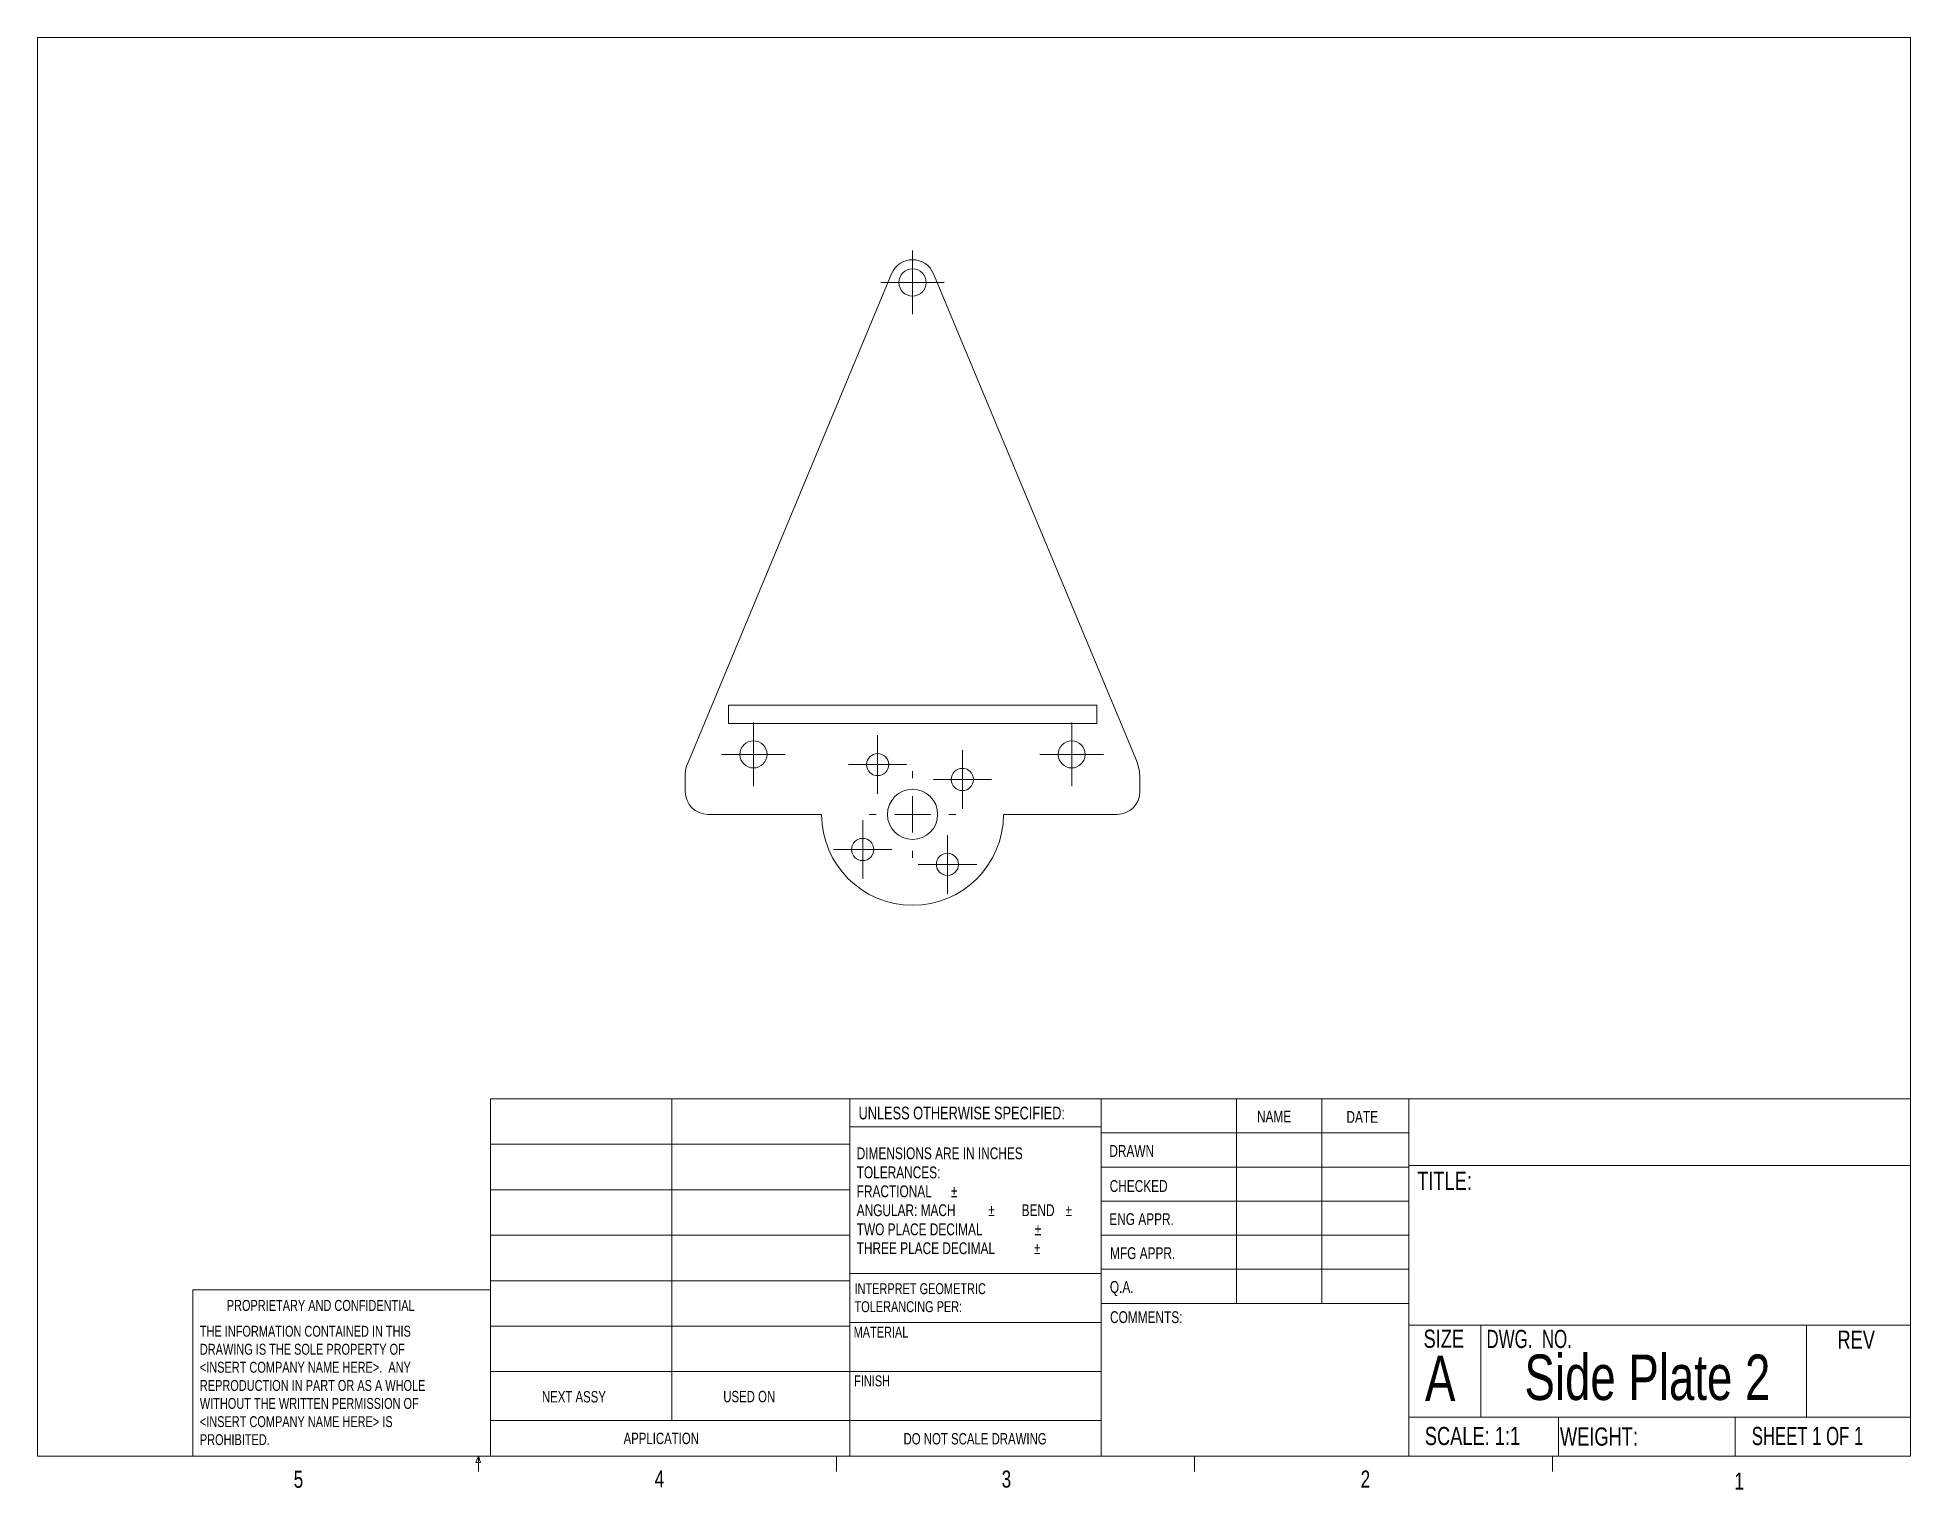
# Model space of a CAD drawing. Header units: inches. Extents: x 0.3 to 10.6, y 0.2 to 8.2.
import ezdxf

# ---------------------------------------------------------------- set-up
doc = ezdxf.new("R2010")
doc.units = ezdxf.units.IN
doc.header["$MEASUREMENT"] = 0
doc.styles.add('SLDTEXTSTYLE0', font='TXT', dxfattribs={"width": 0.75})
doc.styles.add('SLDTEXTSTYLE1', font='TXT', dxfattribs={"width": 0.6875})
doc.styles.add('SLDTEXTSTYLE2', font='TXT', dxfattribs={"width": 0.694444})

# ---------------------------------------------------------------- blocks, each defined once
blk = doc.blocks.new('SW_NOTE_0')
at = {"color": 0, "linetype": 'Continuous', "lineweight": 0, "char_height": 0.06, "attachment_point": 1, "style": 'SLDTEXTSTYLE0'}
for s, insert in [('INTERPRET GEOMETRIC', (0, 0.077)), ('TOLERANCING PER:', (0, -0.022))]:
    blk.add_mtext(s, dxfattribs=dict(at, insert=insert))
blk = doc.blocks.new('SW_NOTE_1')
at = {"color": 0, "linetype": 'Continuous', "lineweight": 0, "char_height": 0.065, "attachment_point": 1, "style": 'SLDTEXTSTYLE0'}
for s, insert in [('DIMENSIONS ARE IN INCHES', (0, 0.084)), ('TOLERANCES:', (0, -0.021)), ('FRACTIONAL', (0, -0.125)), ('%%p', (0.518, -0.125)), ('ANGULAR: MACH', (0, -0.229)), ('%%p', (0.723, -0.229)), ('BEND', (0.907, -0.229)), ('%%p', (1.148, -0.229)), ('TWO PLACE DECIMAL', (0, -0.334)), ('%%p', (0.979, -0.334)), ('THREE PLACE DECIMAL', (0, -0.438)), ('%%p', (0.974, -0.438))]:
    blk.add_mtext(s, dxfattribs=dict(at, insert=insert))
blk = doc.blocks.new('SW_NOTE_2')
at = {"color": 0, "linetype": 'Continuous', "lineweight": 0, "char_height": 0.06, "attachment_point": 1, "style": 'SLDTEXTSTYLE0'}
for s, insert in [('THE INFORMATION CONTAINED IN THIS', (0, 0.077)), ('DRAWING IS THE SOLE PROPERTY OF', (0, -0.022)), ('<INSERT COMPANY NAME HERE>.  ANY', (0, -0.121)), ('REPRODUCTION IN PART OR AS A WHOLE', (0, -0.221)), ('WITHOUT THE WRITTEN PERMISSION OF', (0, -0.32)), ('<INSERT COMPANY NAME HERE> IS', (0, -0.42)), ('PROHIBITED.', (0, -0.519))]:
    blk.add_mtext(s, dxfattribs=dict(at, insert=insert))
blk = doc.blocks.new('SW_CENTERMARKSYMBOL_0')
at = {"color": 0, "linetype": 'Continuous', "lineweight": 0}
for p, q in [((0, 0.2), (0, 0.238)), ((-0.2, 0), (-0.238, 0)), ((0, 0), (-0.1, 0)), ((0, 0), (0, 0.1)), ((0, 0), (0, -0.1)), ((0, 0), (0.1, 0)), ((0.2, 0), (0.238, 0)), ((0, -0.2), (0, -0.238))]:
    blk.add_line(p, q, dxfattribs=at)
blk = doc.blocks.new('SW_CENTERMARKSYMBOL_1')
at = {"color": 0, "linetype": 'Continuous', "lineweight": 0}
for p, q in [((0, 0.1), (0, 0.161)), ((-0.1, 0), (-0.161, 0)), ((0, 0), (-0.1, 0)), ((0, 0), (0, 0.1)), ((0, 0), (0, -0.1)), ((0, 0), (0.1, 0)), ((0.1, 0), (0.161, 0)), ((0, -0.1), (0, -0.161))]:
    blk.add_line(p, q, dxfattribs=at)
blk = doc.blocks.new('SW_CENTERMARKSYMBOL_2')
at = {"color": 0, "linetype": 'Continuous', "lineweight": 0}
for p, q in [((0, 0.1), (0, 0.161)), ((-0.1, 0), (-0.161, 0)), ((0, 0), (-0.1, 0)), ((0, 0), (0, 0.1)), ((0, 0), (0, -0.1)), ((0, 0), (0.1, 0)), ((0.1, 0), (0.161, 0)), ((0, -0.1), (0, -0.161))]:
    blk.add_line(p, q, dxfattribs=at)
blk = doc.blocks.new('SW_CENTERMARKSYMBOL_3')
at = {"color": 0, "linetype": 'Continuous', "lineweight": 0}
for p, q in [((0, 0.1), (0, 0.161)), ((-0.1, 0), (-0.161, 0)), ((0, 0), (-0.1, 0)), ((0, 0), (0, 0.1)), ((0, 0), (0, -0.1)), ((0, 0), (0.1, 0)), ((0.1, 0), (0.161, 0)), ((0, -0.1), (0, -0.161))]:
    blk.add_line(p, q, dxfattribs=at)
blk = doc.blocks.new('SW_CENTERMARKSYMBOL_4')
at = {"color": 0, "linetype": 'Continuous', "lineweight": 0}
for p, q in [((0, 0.1), (0, 0.161)), ((-0.1, 0), (-0.161, 0)), ((0, 0), (-0.1, 0)), ((0, 0), (0, 0.1)), ((0, 0), (0, -0.1)), ((0, 0), (0.1, 0)), ((0.1, 0), (0.161, 0)), ((0, -0.1), (0, -0.161))]:
    blk.add_line(p, q, dxfattribs=at)
blk = doc.blocks.new('SW_CENTERMARKSYMBOL_5')
at = {"color": 0, "linetype": 'Continuous', "lineweight": 0}
for p, q in [((0, 0.1), (0, 0.17475)), ((-0.1, 0), (-0.17475, 0)), ((0, 0), (-0.1, 0)), ((0, 0), (0, 0.1)), ((0, 0), (0, -0.1)), ((0, 0), (0.1, 0)), ((0.1, 0), (0.17475, 0)), ((0, -0.1), (0, -0.17475))]:
    blk.add_line(p, q, dxfattribs=at)
blk = doc.blocks.new('SW_CENTERMARKSYMBOL_6')
at = {"color": 0, "linetype": 'Continuous', "lineweight": 0}
for p, q in [((0, 0.1), (0, 0.17475)), ((-0.1, 0), (-0.17475, 0)), ((0, 0), (-0.1, 0)), ((0, 0), (0, 0.1)), ((0, 0), (0, -0.1)), ((0, 0), (0.1, 0)), ((0.1, 0), (0.17475, 0)), ((0, -0.1), (0, -0.17475))]:
    blk.add_line(p, q, dxfattribs=at)
blk = doc.blocks.new('SW_CENTERMARKSYMBOL_7')
at = {"color": 0, "linetype": 'Continuous', "lineweight": 0}
for p, q in [((0, 0.1), (0, 0.17475)), ((-0.1, 0), (-0.17475, 0)), ((0, 0), (-0.1, 0)), ((0, 0), (0, 0.1)), ((0, 0), (0, -0.1)), ((0, 0), (0.1, 0)), ((0.1, 0), (0.17475, 0)), ((0, -0.1), (0, -0.17475))]:
    blk.add_line(p, q, dxfattribs=at)

msp = doc.modelspace()

# ---------------------------------------------------------------- linework, layer by layer
at = {"color": 7, "linetype": 'Continuous', "lineweight": 0}
for p, q in [((0.33, 8.192), (10.63, 8.192)), ((0.33, 8.192), (0.33, 0.392)), ((10.63, 0.392), (10.63, 8.192)), ((2.821, 2.356), (10.63, 2.356)), ((2.821, 0.392), (2.821, 2.356)), ((3.819, 2.356), (3.819, 0.588)), ((4.798, 0.392), (4.798, 2.356)), ((6.18, 2.356), (6.18, 0.392)), ((6.924, 2.356), (6.924, 1.231)), ((7.392, 2.356), (7.392, 1.231)), ((7.871, 2.356), (7.871, 0.392)), ((6.18, 2.202), (4.798, 2.202)), ((6.18, 2.169), (7.871, 2.169)), ((2.821, 2.106), (4.798, 2.106)), ((6.18, 1.981), (7.871, 1.981)), ((7.871, 1.989), (10.63, 1.989)), ((2.821, 1.856), (4.798, 1.856)), ((6.18, 1.794), (7.871, 1.794)), ((2.821, 1.606), (4.798, 1.606)), ((7.871, 1.606), (6.18, 1.606)), ((2.821, 1.356), (4.798, 1.356)), ((4.798, 1.396), (6.18, 1.396)), ((7.871, 1.419), (6.18, 1.419)), ((1.184, 0.392), (1.184, 1.306)), ((2.821, 1.306), (1.184, 1.306)), ((7.871, 1.231), (6.18, 1.231)), ((2.821, 1.106), (4.798, 1.106)), ((4.798, 1.126), (6.18, 1.126)), ((7.871, 1.112), (10.63, 1.112)), ((8.267, 1.112), (8.267, 0.605)), ((10.058, 1.112), (10.058, 0.605)), ((2.821, 0.856), (4.798, 0.856)), ((4.798, 0.856), (6.18, 0.856)), ((2.821, 0.588), (6.18, 0.588)), ((7.871, 0.605), (10.63, 0.605)), ((8.694, 0.605), (8.694, 0.392)), ((9.666, 0.605), (9.666, 0.392)), ((10.63, 0.392), (0.33, 0.392)), ((2.741, 0.357), (2.755, 0.392)), ((2.767, 0.357), (2.741, 0.357)), ((2.755, 0.392), (2.755, 0.307)), ((2.755, 0.392), (2.767, 0.357)), ((4.723, 0.392), (4.723, 0.307)), ((6.692, 0.392), (6.692, 0.307)), ((8.661, 0.392), (8.661, 0.307))]:
    msp.add_line(p, q, dxfattribs=at)
at = {"color": 7, "linetype": 'Continuous', "lineweight": 15}
for p, q in [((5.027, 6.893), (3.902, 4.193)), ((6.373, 4.216), (5.257, 6.893)), ((6.155, 4.52), (4.13, 4.52)), ((4.13, 4.52), (4.13, 4.42)), ((6.155, 4.42), (6.155, 4.52)), ((4.13, 4.42), (6.155, 4.42)), ((3.892, 4.145), (3.892, 4.045)), ((6.392, 4.045), (6.392, 4.12)), ((4.017, 3.92), (4.642, 3.92)), ((5.642, 3.92), (6.267, 3.92))]:
    msp.add_line(p, q, dxfattribs=at)
for centre, radius in [((5.142, 6.845), 0.0748), ((4.267, 4.25), 0.0747), ((4.95, 4.194), 0.061), ((6.017, 4.25), 0.0747), ((5.416, 4.112), 0.061), ((5.142, 3.92), 0.138), ((4.868, 3.727), 0.061), ((5.334, 3.645), 0.061)]:
    msp.add_circle(centre, radius, dxfattribs=at)
for centre, radius, start, end in [((5.142, 6.845), 0.125, 22.6199, 157.3801), ((4.017, 4.145), 0.125, 157.3801, 180), ((6.142, 4.12), 0.25, 0, 22.6199), ((4.017, 4.045), 0.125, 180, 270), ((6.267, 4.045), 0.125, 270, 0), ((5.142, 3.92), 0.5, 180, 0)]:
    msp.add_arc(centre, radius, start, end, dxfattribs=at)

# ---------------------------------------------------------------- block references
at = {"color": 7, "linetype": 'Continuous', "lineweight": 0}
for name, p in [('SW_CENTERMARKSYMBOL_7', (5.142, 6.845)), ('SW_CENTERMARKSYMBOL_5', (4.267, 4.25)), ('SW_CENTERMARKSYMBOL_1', (4.95, 4.194)), ('SW_CENTERMARKSYMBOL_6', (6.017, 4.25)), ('SW_CENTERMARKSYMBOL_3', (5.416, 4.112)), ('SW_CENTERMARKSYMBOL_0', (5.142, 3.92)), ('SW_CENTERMARKSYMBOL_4', (4.868, 3.727)), ('SW_CENTERMARKSYMBOL_2', (5.334, 3.645)), ('SW_NOTE_1', (4.835, 2.005)), ('SW_NOTE_0', (4.823, 1.265)), ('SW_NOTE_2', (1.223, 1.031))]:
    msp.add_blockref(name, p, dxfattribs=at)

# ---------------------------------------------------------------- texts
for s, insert, char_height, attachment_point, style in [('UNLESS OTHERWISE SPECIFIED:', (4.845, 2.313), 0.07, 1, 'SLDTEXTSTYLE0'), ('NAME', (7.036, 2.291), 0.065, 1, 'SLDTEXTSTYLE0'), ('DATE', (7.528, 2.289), 0.065, 1, 'SLDTEXTSTYLE0'), ('DRAWN', (6.224, 2.102), 0.065, 1, 'SLDTEXTSTYLE0'), ('CHECKED', (6.226, 1.909), 0.065, 1, 'SLDTEXTSTYLE0'), ('TITLE:', (7.917, 1.955), 0.1, 1, 'SLDTEXTSTYLE0'), ('ENG APPR.', (6.224, 1.727), 0.065, 1, 'SLDTEXTSTYLE0'), ('MFG APPR.', (6.228, 1.54), 0.065, 1, 'SLDTEXTSTYLE0'), ('Q.A.', (6.227, 1.354), 0.065, 1, 'SLDTEXTSTYLE0'), ('PROPRIETARY AND CONFIDENTIAL', (1.371, 1.25), 0.06, 1, 'SLDTEXTSTYLE0'), ('COMMENTS:', (6.228, 1.188), 0.065, 1, 'SLDTEXTSTYLE0'), ('MATERIAL', (4.818, 1.103), 0.06, 1, 'SLDTEXTSTYLE0'), ('SIZE', (7.952, 1.087), 0.1, 1, 'SLDTEXTSTYLE0'), ('DWG.  NO.', (8.298, 1.086), 0.1, 1, 'SLDTEXTSTYLE2'), ('REV', (10.228, 1.082), 0.1, 1, 'SLDTEXTSTYLE0'), ('A', (7.96, 0.944), 0.25, 1, 'SLDTEXTSTYLE0'), ('Side Plate 2', (9.183, 0.95), 0.25, 2, 'SLDTEXTSTYLE0'), ('FINISH', (4.821, 0.835), 0.06, 1, 'SLDTEXTSTYLE0'), ('NEXT ASSY', (3.104, 0.749), 0.0625, 1, 'SLDTEXTSTYLE0'), ('USED ON', (4.101, 0.75), 0.0625, 1, 'SLDTEXTSTYLE0'), ('APPLICATION', (3.553, 0.52), 0.0625, 1, 'SLDTEXTSTYLE0'), ('DO NOT SCALE DRAWING', (5.486, 0.518), 0.0625, 2, 'SLDTEXTSTYLE0'), ('SCALE: 1:1', (7.959, 0.552), 0.1, 1, 'SLDTEXTSTYLE0'), ('WEIGHT:', (8.702, 0.549), 0.1, 1, 'SLDTEXTSTYLE0'), ('SHEET 1 OF 1', (9.757, 0.552), 0.1, 1, 'SLDTEXTSTYLE1'), ('5', (1.739, 0.311), 0.0938, 1, 'SLDTEXTSTYLE0'), ('4', (3.724, 0.314), 0.0938, 1, 'SLDTEXTSTYLE0'), ('3', (5.632, 0.312), 0.0938, 1, 'SLDTEXTSTYLE0'), ('2', (7.606, 0.312), 0.0938, 1, 'SLDTEXTSTYLE0'), ('1', (9.662, 0.301), 0.0938, 1, 'SLDTEXTSTYLE0')]:
    msp.add_mtext(s, dxfattribs=dict(at, insert=insert, char_height=char_height, attachment_point=attachment_point, style=style))

doc.saveas('drawing.dxf')
